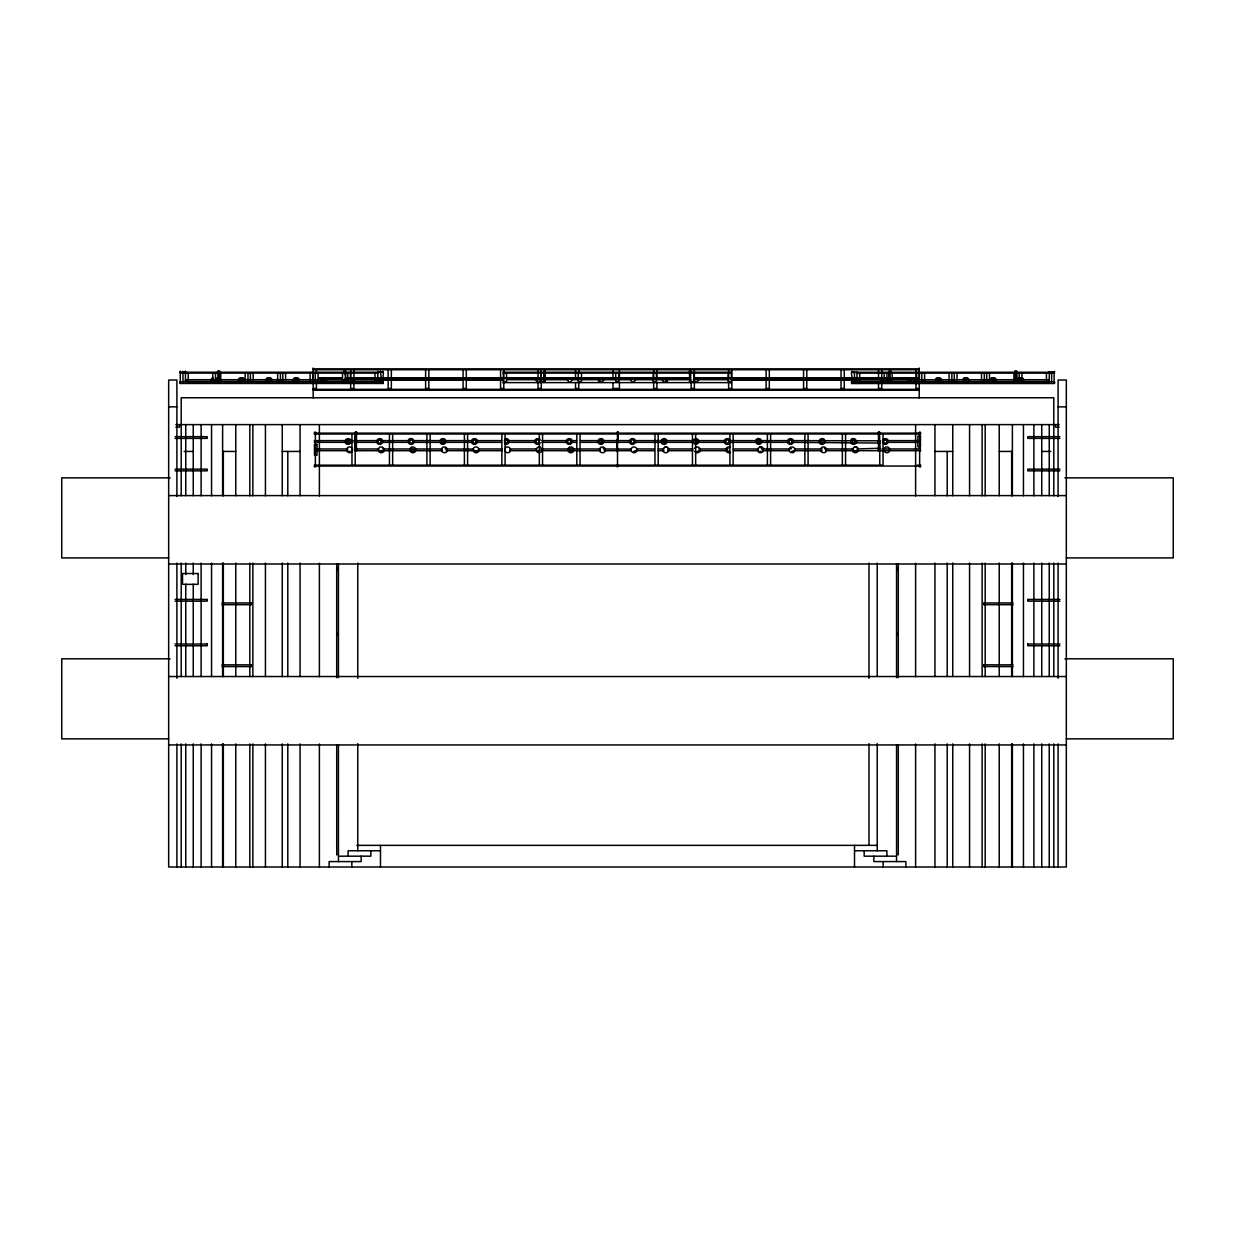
<?xml version="1.0" encoding="UTF-8"?>
<svg xmlns="http://www.w3.org/2000/svg" width="1235" height="1235" viewBox="0 0 1235 1235"><rect width="100%" height="100%" fill="white"/><g stroke="black" fill="none" stroke-linecap="round" stroke-linejoin="round"><path stroke-width="1.5" d="M1049.102 381.816L1049.426 371.503L1048.777 372.26M219.691 373.464L219.49 373.587M219.321 379.454L219.537 379.145M218.749 371.395L218.672 372.924L218.796 371.102M343.562 372.924L343.731 371.148L345.568 371.133L345.785 379.022M888.783 372.044L888.907 379.052L888.783 372.044L890.173 371.133M1016.127 371.133L1015.571 379.732M1015.88 381.708L1016.019 379.901L1017.084 379.901L1016.822 381.708M851.27 382.649L851.702 381.785L1054.412 381.785L1054.844 382.649L1054.412 383.514L851.702 383.514L851.702 382.649M383.406 382.618L383.082 383.452L180.279 383.483L179.847 382.618L180.279 381.754L382.974 381.754L383.406 382.618L373.943 382.618M854.496 381.785L854.496 373.124C848.46 368.678 853.663 377.586 851.826 383.483M1053.98 372.26L1054.52 371.426L1054.412 373.124L856.905 373.124C857.26 366.749 856.565 388.253 856.905 381.785M345.476 373.541L345.213 373.634M889.802 379.191L889.03 379.392L889.817 379.546M1015.016 379.377L1015.679 379.593M1015.803 379.052L1015.695 371.812M414.435 450.266L414.404 449.416M473.206 449.061L473.237 450.574A3.041 3.041 0 0 0 475.351 452.643L476.864 452.658A2.81 2.81 0 0 0 478.871 450.605L478.84 449.092A3.041 3.041 0 0 0 476.725 447.024L475.213 447.008A2.81 2.81 0 0 0 473.206 449.061L446.19 448.969M572.438 450.266L572.407 449.416M631.193 449.061L631.239 450.574A3.041 3.041 0 0 0 633.354 452.643L634.867 452.658A2.81 2.81 0 0 0 636.874 450.605L636.843 449.092A3.041 3.041 0 0 0 634.713 447.024L633.215 447.008A2.81 2.81 0 0 0 631.193 449.061L604.27 448.969M662.794 449.061L662.84 450.574A3.041 3.041 0 0 0 664.955 452.643L666.468 452.658A2.81 2.81 0 0 0 668.475 450.605L668.428 449.092M757.595 449.061L757.642 450.574A3.041 3.041 0 0 0 759.757 452.643L761.269 452.658A2.81 2.81 0 0 0 763.276 450.605L763.23 449.092M852.397 449.061L852.428 450.574A3.041 3.041 0 0 0 854.543 452.643L856.056 452.658A2.81 2.81 0 0 0 858.078 450.605L858.032 449.092M314.493 433.145C316.376 430.228 316.376 436.063 314.493 433.145L920.507 433.145C918.624 436.063 918.624 430.228 920.507 433.145M314.493 466.043C316.376 463.125 316.376 468.96 314.493 466.043L920.507 466.043C918.624 463.125 918.624 468.96 920.507 466.043M265.679 380.581L265.772 379.824A3.041 2.64 -90 0 1 267.609 377.756L268.921 377.74A2.81 2.424 -90 0 1 270.666 379.793M345.491 379.407L345.522 379.531M1015.046 373.356L1013.734 373.109M378.111 441.065L378.095 441.914A1.575 1.575 0 0 0 379.222 443.072L380.071 443.072A1.698 1.698 0 0 0 381.26 441.898L381.275 441.049M408.492 440.741L408.445 442.254A2.81 2.81 0 0 0 410.452 444.307L411.965 444.307A3.041 3.041 0 0 0 414.08 442.223L414.126 440.725M409.711 441.065L409.696 441.914A1.575 1.575 0 0 0 410.823 443.072L411.672 443.072A1.698 1.698 0 0 0 412.861 441.898L412.876 441.049M472.912 441.065L472.897 441.914A1.575 1.575 0 0 0 474.024 443.072L474.873 443.072A1.698 1.698 0 0 0 476.046 441.898L476.077 441.049M567.714 441.065L567.683 441.914A1.575 1.575 0 0 0 568.81 443.072L569.659 443.072A1.698 1.698 0 0 0 570.848 441.898L570.879 441.049A1.575 1.575 0 0 0 569.613 440.031M599.315 441.065L599.284 441.914A1.575 1.575 0 0 0 600.411 443.072L601.26 443.072A1.698 1.698 0 0 0 602.448 441.898L602.479 441.049M667.379 381.306L667.425 379.793A2.81 2.81 0 0 0 665.403 377.74L663.89 377.756A3.041 3.041 0 0 0 661.775 379.824M662.516 441.065L662.485 441.914A1.575 1.575 0 0 0 663.612 443.072L664.461 443.072A1.698 1.698 0 0 0 665.65 441.898L665.665 441.049M756.082 440.741L756.036 442.254A2.81 2.81 0 0 0 758.043 444.307L759.556 444.307A3.041 3.041 0 0 0 761.671 442.223L761.717 440.725M757.302 441.065L757.287 441.914A1.575 1.575 0 0 0 758.413 443.072L759.263 443.072A1.698 1.698 0 0 0 760.451 441.898L760.467 441.049M788.903 441.065L788.887 441.914A1.575 1.575 0 0 0 790.014 443.072L790.863 443.072A1.698 1.698 0 0 0 792.052 441.898L792.067 441.049M850.869 440.741L850.838 442.254A2.81 2.81 0 0 0 852.845 444.307L854.358 444.307A3.041 3.041 0 0 0 856.472 442.223L856.519 440.725M852.104 441.065L852.088 441.914A1.575 1.575 0 0 0 853.215 443.072L854.064 443.072A1.698 1.698 0 0 0 855.253 441.898L855.268 441.049M882.454 440.895L882.469 440.741A3.041 3.041 0 0 1 884.6 438.672L886.097 438.672A2.81 2.81 0 0 1 888.119 440.725L888.073 442.223A3.041 3.041 0 0 1 885.958 444.307L884.445 444.307A2.81 2.81 0 0 1 882.438 442.254M883.704 441.065L883.689 441.914A1.575 1.575 0 0 0 884.816 443.072L885.665 443.072A1.698 1.698 0 0 0 886.838 441.898L886.869 441.049M888.845 371.581L890.929 371.148L890.991 372.955M889.756 371.689L889.709 379.052M1014.908 371.318L1014.861 379.052M344.719 371.395L343.562 371.627M219.815 371.365L217.823 371.395M891.083 381.461L890.991 379.901M1014.799 371.581L1015.803 372.044M1014.938 371.642L1016.945 371.395L1017.022 381.507M1017.084 372.955L1016.127 371.395L1016.019 372.955M889.076 379.269L889.2 379.438M183.089 372.985L182.873 371.365L183.058 381.754M1054.103 382.032L1054.103 372.877M344.766 371.102L344.627 372.924M888.999 371.256L890.991 371.642M889.956 371.133L890.188 372.955M1014.969 371.256L1017.084 371.581M343.778 371.395L343.7 372.924M1015.926 381.43L1017.084 381.198M251.045 604.687L251.045 602.958L251.045 604.687L221.945 604.687M251.137 666.56L251.045 664.847L251.045 666.591L221.945 666.591M984.048 602.989L983.955 604.687L983.955 602.958L1013.055 602.958M1013.055 666.591L983.863 666.56L983.955 664.847L1013.055 664.847M377.895 383.452C378.574 379.732 376.69 384.672 377.786 382.618M854.188 371.426C853.416 375.1 855.531 370.423 854.311 372.26M856.642 381.43L856.426 379.747L856.534 381.461L1020.079 381.461M983.955 666.591L983.955 664.847M185.466 373.094L185.466 371.365L185.466 381.754M376.227 379.701L185.744 379.701L185.312 380.55L185.744 381.43L376.227 381.43M382.974 383.483C381.646 381.368 384.749 369.651 382.557 372.461C376.721 370.145 383.097 371.55 380.195 381.754M1023.938 381.461L1048.947 381.461L1049.055 379.747L1048.577 381.028M180.279 383.483L180.279 371.365L180.279 373.094L377.786 373.094L377.786 371.365L377.895 381.785M212.976 382.14L212.235 382.155A1.575 1.359 -90 0 1 211.262 380.998L211.278 380.148A1.698 1.482 -90 0 1 212.312 378.991L213.037 378.991M1020.496 377.771L1021.808 377.786A3.041 2.64 -90 0 1 1023.645 379.855M379.299 439.907L380.148 439.907M410.607 438.672L412.119 438.672M410.9 439.907L411.749 439.907M474.101 439.907L474.95 439.907A1.575 1.575 0 0 1 475.954 441.188M505.702 439.907L506.551 439.907M568.903 439.907L569.752 439.907M600.503 439.907L601.352 439.907A1.575 1.575 0 0 1 602.34 441.188M663.689 439.907L664.538 439.907M694.996 438.672L696.509 438.672A2.81 2.81 0 0 1 698.516 440.725L698.485 442.223A3.041 3.041 0 0 1 696.355 444.307L694.857 444.307M695.29 439.907L696.139 439.907M758.197 438.672L759.71 438.672M758.491 439.907L759.34 439.907M790.091 439.907L790.94 439.907M852.999 438.672L854.496 438.672M853.292 439.907L854.141 439.907A1.575 1.575 0 0 1 855.145 441.188M884.893 439.907L885.742 439.907M617.5 432.281C614.582 434.149 620.402 434.18 617.5 432.281L617.5 466.043M350.107 451.423L349.258 451.408M381.708 451.423L380.859 451.408M413.308 451.423L412.459 451.408M476.509 451.423L475.66 451.408M540.065 452.658L538.553 452.658A3.041 3.041 0 0 1 536.438 450.574L536.407 449.061A2.81 2.81 0 0 1 538.414 447.008L539.927 447.024A3.041 3.041 0 0 1 540.637 447.317M571.296 451.423L570.462 451.408M664.8 447.008L666.313 447.024M634.497 451.423L633.648 451.408M697.698 451.423L696.849 451.408M759.602 447.008L761.115 447.024M729.298 451.423L728.449 451.408M760.899 451.423L760.05 451.408M792.5 451.423L791.65 451.408M854.404 447.008L855.917 447.024M855.701 451.423L854.852 451.408M313.196 368.864L919.211 368.864M313.196 369.728L919.211 369.728M217.73 371.365L219.784 371.689M343.7 371.365L345.723 371.287M544.126 371.365L545.206 371.365M689.562 371.365L690.643 371.365M218.672 371.627L217.607 371.55L217.73 372.924M544.126 371.627L545.206 371.627M689.562 371.627L690.643 371.627M891.114 371.658L890.049 371.642L890.049 372.955M219.953 379.022L219.953 372.013L218.888 372.013L219.104 379.701M344.843 372.013L345.908 372.013M544.126 372.013L545.206 372.013M689.562 372.013L690.643 372.013M180.279 372.229L382.974 372.229L382.974 371.365M503.309 372.229L731.367 372.229M1054.412 372.26L851.702 372.26L851.826 371.426M503.309 373.094L731.367 373.094M219.104 373.804L220.957 373.078M345.059 373.804L346.911 373.078M318.97 378.08L342.049 378.08M345.893 378.08L690.272 378.08M694.116 378.08L919.211 378.08M318.97 378.389L342.049 378.389M345.893 378.389L690.272 378.389M694.116 378.389L919.211 378.389M219.104 378.991L220.957 379.701M345.059 378.991L346.911 379.701M376.675 378.944L503.648 378.944M730.672 378.944L855.716 378.944M889.617 379.022L887.764 379.732M1015.571 379.022L1013.734 379.732M376.721 379.809L503.787 379.809L503.787 388.469L500.561 388.469L500.561 379.809M506.628 379.701L567.915 379.701M571.743 379.701L631.116 379.701M634.944 379.701L690.488 379.701M696.247 379.701L728.804 379.701L728.804 381.399M855.685 379.809L731.846 379.809L731.846 388.469L728.619 388.469L728.619 383.282M856.642 379.747L1048.947 379.716M218.749 381.399L218.672 379.871L217.607 379.871L217.869 381.692M690.643 379.871L689.562 379.871L689.562 381.615L693.9 381.754L693.9 373.094M376.675 380.118L463.248 380.118M467.108 380.118L501.734 380.118M732.602 380.118L855.716 380.118M218.549 379.871L217.823 381.399M544.126 381.167L545.206 381.167M689.562 381.167L690.643 381.167M544.126 381.43L545.206 381.43M689.562 381.43L690.643 381.43M503.309 381.754L506.535 381.754L506.535 373.094M731.367 381.754L728.156 381.754L728.156 373.094M503.309 382.618L731.367 382.618M852.15 382.649L857.816 382.649M313.196 388.469L316.407 388.469L316.407 383.282M919.211 388.469L916 388.469L916 383.282M313.196 389.334L919.211 389.334M313.196 390.198L919.211 390.198M168.67 406.855L176.898 406.855M1058.102 406.855L1066.33 406.855M175.879 424.608L1059.121 424.608M175.879 427.156L179.492 427.156L179.492 424.608M1059.121 427.156L1055.508 427.156L1055.508 424.608M355.387 432.281L356.467 432.281M617.052 432.281L618.133 432.281M878.517 432.312L879.598 432.312M355.387 432.543L356.467 432.543M617.052 432.543L618.133 432.543M878.517 432.574L879.598 432.574M355.387 432.929L356.467 432.929M878.517 432.96L879.598 432.96M355.387 433.84L356.467 433.84M878.517 433.871L879.598 433.871M175.108 436.681L207.202 436.681L207.202 438.379L175.108 438.41M1059.892 436.681L1027.798 436.681L1027.798 438.379L1059.892 438.41M355.325 440.401L356.406 440.401M878.455 440.37L879.536 440.37L879.536 450.929L878.455 450.96L878.517 432.08L879.598 432.049L879.814 465.178M378.095 440.617L314.477 440.617L314.477 442.315L353.04 442.346M381.955 440.617L408.939 440.617M412.799 440.617L472.557 440.617M476.417 440.617L501.472 440.617M507.261 440.617L536.175 440.617M541.964 440.617L567.019 440.617M570.879 440.617L576.668 440.617M580.527 440.617L630.637 440.617M634.497 440.617L694.271 440.617M698.115 440.617L725.115 440.617M728.959 440.617L788.733 440.617M792.592 440.617L879.598 440.818M887.054 440.617L917.898 440.617M355.325 440.926L356.406 440.926M878.455 440.895L879.536 440.895M355.325 441.312L356.406 441.312M878.455 441.281L879.536 441.281M355.387 442.084L356.467 442.084M878.517 442.115L879.598 442.115M355.387 442.346L356.467 442.346M356.884 442.346L378.095 442.346M381.955 442.346L408.939 442.346M412.799 442.346L472.557 442.346M476.417 442.346L501.472 442.346M507.261 442.346L536.175 442.346M541.964 442.346L567.019 442.346M570.879 442.346L576.668 442.346M580.527 442.346L630.637 442.346M634.497 442.346L725.115 442.346M728.959 442.346L788.733 442.346M792.592 442.346L879.876 443.072L877.992 442.362M887.054 442.346L917.898 442.346M354.862 442.377L356.745 442.377L354.862 443.103M878.517 442.639L879.598 442.639M354.862 448.29L356.745 449M317.024 448.969L347.869 448.969M354.862 449L378.713 448.969M382.572 448.969L442.331 448.969M478.964 448.969L502.089 448.969M509.808 448.969L536.793 448.969M540.652 448.969L600.411 448.969M637.044 448.969L654.396 448.969M658.255 448.969L664.029 448.969M667.888 448.969L692.958 448.969M698.732 448.969L727.662 448.969M733.436 448.969L758.506 448.969M762.35 448.969L789.35 448.969M795.124 448.969L822.124 448.969M825.968 448.969L852.968 448.969M856.828 448.969L879.876 448.259L877.992 448.969M881.883 448.969L920.446 448.969L920.446 450.667M355.325 450.08L356.406 450.08M878.455 450.049L879.536 450.049M355.325 450.466L356.406 450.466M878.455 450.435L879.536 450.435M317.024 450.698L347.869 450.698M355.325 450.729L442.331 450.698M446.19 450.698L502.089 450.698M509.808 450.698L600.411 450.698M604.27 450.698L631.255 450.698M635.114 450.698L654.396 450.698M658.255 450.698L664.029 450.698M667.888 450.698L692.958 450.698M698.732 450.698L727.662 450.698M733.436 450.698L758.506 450.698M762.35 450.698L789.35 450.698M793.21 450.698L822.124 450.698M825.968 450.698L920.446 450.698M184.154 451.439L193.247 451.439M222.609 451.439L235.761 451.439M282.259 451.439L300.059 451.439M934.941 451.439L952.741 451.439M999.238 451.439L1012.391 451.439M1041.753 451.439L1050.846 451.439M917.296 465.178L920.507 465.178L920.507 466.892M175.108 469.146L207.202 469.146L207.202 470.844L175.108 470.875M1059.892 469.146L1027.798 469.146L1027.798 470.844L1059.892 470.875M170.059 477.852L61.75 477.852L61.75 557.927L168.67 557.927M1064.94 477.852L1173.25 477.852L1173.25 557.927L1066.33 557.927M168.67 495.606L1066.33 495.606M168.67 563.994L1066.33 563.994M175.108 599.438L207.202 599.438M1027.798 599.438L1059.892 599.438M175.108 601.167L207.202 601.167L207.202 599.469M1059.892 601.167L1027.798 601.167L1027.798 599.469M221.945 602.958L251.045 602.958M983.955 604.687L1013.055 604.687M175.108 644.022L207.202 644.022M1027.798 644.022L1059.892 644.022M175.108 645.751L207.202 645.751L207.202 644.053M1059.892 645.751L1027.798 645.751L1027.798 644.053M170.059 658.795L61.75 658.795L61.75 738.87L168.67 738.87M1064.94 658.795L1173.25 658.795L1173.25 738.87L1066.33 738.87M221.945 664.847L251.045 664.847M168.67 676.533L1066.33 676.533M168.67 744.937L1066.33 744.937M356.822 845.357L877.221 845.357M380.488 850.761L348.116 850.761L348.116 856.179M854.512 850.761L886.884 850.761L886.884 856.179M695.212 443.072L696.061 443.072A1.698 1.698 0 0 0 697.25 441.898L697.266 441.049A1.575 1.575 0 0 0 696.015 440.031M889.37 373.68L889.509 373.325M219.861 371.457L219.815 379.022M598.543 381.337L598.574 379.824A3.041 3.041 0 0 1 600.704 377.756L602.201 377.74A2.81 2.81 0 0 1 604.224 379.793M507.678 441.049L507.647 441.898A1.698 1.698 0 0 1 506.458 443.072L505.624 443.072A1.575 1.575 0 0 1 504.482 441.914M1058.102 496.455L1058.102 380.025L1066.33 380.025L1066.33 867.001L168.67 867.001L168.67 380.025L176.898 380.025L176.898 496.455M1058.102 563.098L1058.102 678.262M1058.102 743.902L1058.102 867.001M1053.795 495.775L1053.795 397.763L181.205 397.763L181.205 495.775M1053.795 563.098L1053.795 676.579M1053.795 743.902L1053.795 867.001M1051.618 373.124L1051.618 381.785M1049.241 424.608L1049.241 495.698M1049.241 563.037L1049.241 676.533M1049.241 743.871L1049.241 867.001M1046.431 373.124L1046.431 380.056M1041.753 424.608L1041.753 495.698M1041.753 563.037L1041.753 676.533M1041.753 743.871L1041.753 867.001M1033.88 424.608L1033.88 495.775M1033.88 563.098L1033.88 676.579M1033.88 743.902L1033.88 867.001M1023.445 424.608L1023.445 495.775M1023.445 563.098L1023.445 676.579M1023.445 743.902L1023.445 867.001M1021.962 373.124L1021.962 381.785M1019.168 373.124L1019.168 381.785M1013.95 373.109L1013.981 380.056M1012.391 424.608L1012.391 495.698M1012.391 563.037L1012.391 676.533M1012.391 743.871L1012.391 867.001M1011.666 451.439L1011.666 495.775M1011.666 563.037L1011.666 676.579M1011.666 743.871L1011.666 867.001M999.238 424.608L999.238 495.698M999.238 563.037L999.238 676.533M999.238 743.871L999.238 867.001M989.497 373.124L989.497 381.785M986.719 373.124L986.719 381.785M985.175 424.608L985.175 495.775M985.175 563.098L985.175 676.579M985.175 743.902L985.175 867.001M984.31 373.124L984.31 380.056M982.134 424.608L982.134 495.775M982.134 563.098L982.134 676.579M982.134 743.902L982.134 867.001M981.516 373.124L981.516 380.056M969.568 424.608L969.568 495.775M969.568 563.098L969.568 676.579M969.568 743.902L969.568 867.001M957.048 373.124L957.048 381.785M954.269 373.124L954.269 381.785M952.741 424.608L952.741 495.698M952.741 563.037L952.741 676.533M952.741 743.871L952.741 867.001M951.861 373.124L951.861 380.056M949.067 373.124L949.067 380.056M947.199 451.439L947.199 495.775M947.199 563.037L947.199 676.579M947.199 743.871L947.199 867.001M934.941 424.608L934.941 495.698M934.941 563.037L934.941 676.533M934.941 743.871L934.941 867.001M924.598 373.124L924.598 381.785M921.804 373.124L921.804 381.785M920.507 432.281L920.507 433.979L314.493 434.01L314.493 432.312M919.643 432.281L919.643 466.043M919.396 373.124L919.396 380.056M919.211 368.03L919.211 379.778M919.211 383.282L919.211 397.917M916.617 373.124L916.617 380.056M916 369.728L916 378.389M915.614 424.608L915.614 495.991M915.614 563.299L915.614 676.703M915.614 743.979L915.614 867.001M905.872 867.001L905.872 861.582L873.84 861.582L873.84 856.179M898.293 564.024L898.293 677.644M898.293 745.045L898.293 854.821L896.579 854.821L896.564 745.045M896.564 564.024L896.564 677.644M896.548 861.582L896.548 856.179L864.176 856.179L864.176 850.761M892.149 373.124L892.149 381.785M889.354 381.785L889.617 373.834L887.764 373.109M886.946 373.124L886.946 380.056M884.167 373.124L884.167 378.327M883.04 434.01L883.04 465.178L314.493 465.178L314.493 466.892M883.164 861.582L883.164 867.001M881.728 369.728L881.728 378.389M881.728 383.282L881.728 388.469L878.517 388.469L878.517 383.282M878.517 369.728L878.517 378.389M877.221 563.206L877.221 676.456M877.221 743.624L877.221 850.761M868.992 563.098L868.992 678.308M868.992 743.593L868.992 845.357M859.683 373.124L859.683 381.785M856.905 382.649L856.905 383.514M854.512 845.357L854.512 867.001M845.558 434.01L845.558 465.178M844.261 369.728L844.261 378.389M844.261 379.809L844.261 388.469L841.05 388.469L841.05 379.809M842.347 434.01L842.347 465.178M841.05 369.728L841.05 378.389M808.091 434.01L808.091 465.178M806.795 369.728L806.795 378.389M806.795 379.809L806.795 388.469L803.568 388.469L803.568 379.809M804.865 434.01L804.865 465.178M803.568 369.728L803.568 378.389M770.609 434.01L770.609 465.178M769.312 369.728L769.312 378.389M769.312 379.809L769.312 388.469L766.101 388.469L766.101 379.809M767.398 434.01L767.398 465.178M766.101 369.728L766.101 378.389M733.142 434.01L733.142 465.178M731.846 369.728L731.846 378.389M731.367 371.365L731.367 383.483M729.916 434.01L729.916 465.178M728.619 369.728L728.619 378.389M695.66 434.01L695.66 465.178M694.363 369.728L694.363 378.389M694.363 383.282L694.363 388.469L691.152 388.469L691.152 383.282M692.449 434.01L692.449 465.178M691.152 369.728L691.152 373.202M690.689 381.754L690.643 371.133L689.562 371.102L689.562 379.022M658.193 434.01L658.193 465.178M656.896 369.728L656.896 378.389M656.896 383.282L656.896 388.469L653.67 388.469L653.67 383.282M656.418 373.094L656.418 381.754L653.207 381.754L653.207 373.094M654.967 434.01L654.967 465.178M653.67 369.728L653.67 378.389M619.414 369.728L619.414 378.389M619.414 383.282L619.414 388.469L612.992 388.469L612.992 383.282M618.951 373.094L618.951 381.754L615.74 381.754L615.74 373.094M618.133 442.578L618.133 432.049L617.052 432.852M616.697 439.907L616.79 450.929M612.992 369.728L612.992 378.389M581.484 373.094L581.484 381.754L578.258 381.754L578.258 373.094M580.033 434.01L580.033 465.178M578.721 369.728L578.721 373.202M578.721 383.282L578.721 388.469L575.51 388.469L575.51 383.282M576.807 434.01L576.807 465.178M575.51 369.728L575.51 378.389M545.654 373.078L543.77 373.078M545.654 379.701L543.77 379.701M545.206 379.022L545.206 371.133L544.126 371.102L544.126 379.022M544.126 381.615L544.126 379.871L545.206 379.871L545.206 381.615L540.791 381.754L540.791 373.094M544.002 373.094L544.002 381.754M542.551 434.01L542.551 465.178M541.254 369.728L541.254 378.389M541.254 383.282L541.254 388.469L538.043 388.469L538.043 383.282M539.34 434.01L539.34 465.178M538.043 369.728L538.043 378.389M505.084 434.01L505.084 465.178M503.787 369.728L503.787 378.389M503.309 371.395L503.309 383.452M501.858 434.01L501.858 465.178M500.561 369.728L500.561 378.389M467.602 434.01L467.602 465.178M466.305 369.728L466.305 378.389M466.305 379.809L466.305 388.469L463.094 388.469L463.094 379.809M464.391 434.01L464.391 465.178M463.094 369.728L463.094 378.389M430.135 434.01L430.135 465.178M428.838 369.728L428.838 378.389M428.838 379.809L428.838 388.469L425.612 388.469L425.612 379.809M426.909 434.01L426.909 465.178M425.612 369.728L425.612 378.389M392.653 434.01L392.653 465.178M391.356 369.728L391.356 378.389M391.356 379.809L391.356 388.469L388.145 388.469L388.145 379.809M389.442 434.01L389.442 465.178M388.145 369.728L388.145 378.389M380.488 845.357L380.488 867.001M380.38 371.365L380.38 372.229M374.992 373.094L374.992 381.754M370.824 850.761L370.824 856.179L338.452 856.179L338.452 861.582M361.16 856.179L361.16 861.582L329.127 861.582L329.127 867.001M357.779 563.098L357.779 678.308M357.779 743.593L357.779 850.761M355.186 434.01L355.186 465.178M353.889 369.728L353.889 378.389M353.889 383.282L353.889 388.469L350.663 388.469L350.663 383.282M351.96 434.01L351.96 465.178M351.836 861.582L351.836 867.001M350.663 369.728L350.663 378.389M350.524 373.094L350.524 378.296M347.73 373.094L347.73 380.025M345.275 373.078L345.321 381.754M342.543 373.094L342.543 381.754M338.436 564.024L338.436 677.644M338.436 745.045L338.436 854.821L336.738 854.821L336.707 745.045M336.707 564.024L336.707 677.644M319.386 424.608L319.386 495.991M319.386 563.299L319.386 676.703M319.386 743.979L319.386 867.001M318.074 373.094L318.074 380.025M316.407 369.728L316.407 373.202M315.357 432.281L315.357 466.043M315.28 373.094L315.28 380.025M313.196 368.03L313.196 379.778M313.196 383.282L313.196 397.917M312.872 373.094L312.872 381.754M310.093 373.094L310.093 381.754M300.059 424.608L300.059 495.698M300.059 563.037L300.059 676.533M300.059 743.871L300.059 867.001M287.801 451.439L287.801 495.775M287.801 563.037L287.801 676.579M287.801 743.871L287.801 867.001M285.609 373.094L285.609 380.025M282.83 373.094L282.83 380.025M282.259 424.608L282.259 495.698M282.259 563.037L282.259 676.533M282.259 743.871L282.259 867.001M280.422 373.094L280.422 381.754M277.628 373.094L277.628 381.754M265.432 424.608L265.432 495.775M265.432 563.098L265.432 676.579M265.432 743.902L265.432 867.001M253.16 373.094L253.16 380.025M252.866 424.608L252.866 495.775M252.866 563.098L252.866 676.579M252.866 743.902L252.866 867.001M250.381 373.094L250.381 380.025M249.825 424.608L249.825 495.775M249.825 563.098L249.825 676.579M249.825 743.902L249.825 867.001M247.973 373.094L247.973 381.754M245.178 373.094L245.178 381.754M235.761 424.608L235.761 495.698M235.761 563.037L235.761 676.533M235.761 743.871L235.761 867.001M223.334 451.439L223.334 495.775M223.334 563.037L223.334 676.579M223.334 743.871L223.334 867.001M222.609 424.608L222.609 495.698M222.609 563.037L222.609 676.533M222.609 743.871L222.609 867.001M220.741 373.078L220.71 380.025M217.916 373.094L217.916 380.025M215.507 373.094L215.507 381.754M212.729 373.094L212.729 381.754M211.555 424.608L211.555 495.775M211.555 563.098L211.555 676.579M211.555 743.902L211.555 867.001M201.12 424.608L201.12 495.775M201.12 563.098L201.12 676.579M201.12 743.902L201.12 867.001M193.247 424.608L193.247 495.698M193.247 563.037L193.247 574.568M193.247 584.186L193.247 676.533M193.247 743.871L193.247 867.001M188.26 373.094L188.26 380.025M185.759 424.608L185.759 495.698M185.759 563.037L185.759 574.568M185.759 584.186L185.759 676.533M185.759 743.871L185.759 867.001M181.205 563.098L181.205 676.579M181.205 743.902L181.205 867.001M176.898 563.098L176.898 678.262M176.898 743.902L176.898 867.001M730.225 447.317A3.041 3.041 0 0 0 729.514 447.024L728.002 447.008A2.81 2.81 0 0 0 725.995 449.061L726.041 450.574A3.041 3.041 0 0 0 728.156 452.643L729.669 452.658A2.81 2.81 0 0 0 730.364 452.365M727.4 449.015A1.575 1.575 0 0 1 727.986 448.413M761.347 446.792A3.041 3.041 0 0 1 763.462 448.861M757.827 449.293A2.81 2.81 0 0 1 759.834 447.24M761.223 448.429A1.698 1.698 0 0 1 761.825 449.031M854.111 450.991A1.698 1.698 0 0 1 853.663 450.25M856.148 446.792A3.041 3.041 0 0 1 858.263 448.861M852.629 449.293A2.81 2.81 0 0 1 854.635 447.24M541.733 448.382A3.041 3.041 0 0 1 542.042 449.092L542.072 450.605A2.81 2.81 0 0 1 541.362 451.902M569.397 449.015A1.575 1.575 0 0 1 569.983 448.413M666.545 446.792A3.041 3.041 0 0 1 668.66 448.861M663.025 449.293A2.81 2.81 0 0 1 665.032 447.24M694.749 451.284A3.041 3.041 0 0 0 696.555 452.643L698.068 452.658A2.81 2.81 0 0 0 700.075 450.605L700.029 449.092A3.041 3.041 0 0 0 697.914 447.024L696.401 447.008A2.81 2.81 0 0 0 694.672 448.367M474.919 450.991A1.698 1.698 0 0 1 474.472 450.25M477.636 450.266A1.575 1.575 0 0 1 477.235 451.007M445.217 448.429A1.698 1.698 0 0 1 445.835 449.031M603.22 448.429A1.698 1.698 0 0 1 603.838 449.031M824.409 448.429A1.698 1.698 0 0 1 825.026 449.031M790.724 449.139A1.575 1.575 0 0 1 791.311 448.537M411.533 449.139A1.575 1.575 0 0 1 412.119 448.537M506.412 440.031A1.575 1.575 0 0 1 507.539 441.188M504.374 440.941A1.698 1.698 0 0 1 505.563 439.768M504.559 444.013A2.81 2.81 0 0 0 505.254 444.307L506.767 444.307A3.041 3.041 0 0 0 508.882 442.223L508.928 440.725A2.81 2.81 0 0 0 506.906 438.672L505.393 438.672A3.041 3.041 0 0 0 504.683 438.965M472.789 440.941A1.698 1.698 0 0 1 473.962 439.768M380.025 440.031A1.575 1.575 0 0 1 381.152 441.188M377.987 440.941A1.698 1.698 0 0 1 379.176 439.768M694.425 440.2A1.698 1.698 0 0 1 695.166 439.768M693.669 439.428A3.041 3.041 0 0 0 692.881 440.741L692.835 442.254A2.81 2.81 0 0 0 693.561 443.566M664.415 440.031A1.575 1.575 0 0 1 665.542 441.188M662.377 440.941A1.698 1.698 0 0 1 663.565 439.768M567.575 440.941A1.698 1.698 0 0 1 568.764 439.768M885.603 440.031A1.575 1.575 0 0 1 886.745 441.188M883.581 440.941A1.698 1.698 0 0 1 884.769 439.768M540.174 442.933A3.041 3.041 0 0 1 538.367 444.307L536.854 444.307A2.81 2.81 0 0 1 534.848 442.254L534.879 440.741A3.041 3.041 0 0 1 536.993 438.672L538.506 438.672A2.81 2.81 0 0 1 540.251 440.015M759.216 440.031A1.575 1.575 0 0 1 760.343 441.188M757.178 440.941A1.698 1.698 0 0 1 758.367 439.768M755.851 440.509A3.041 3.041 0 0 1 757.966 438.44M759.479 438.888A2.81 2.81 0 0 1 761.486 440.941M790.817 440.031A1.575 1.575 0 0 1 791.944 441.188M788.779 440.941A1.698 1.698 0 0 1 789.968 439.768M599.176 440.941A1.698 1.698 0 0 1 600.364 439.768M411.625 440.031A1.575 1.575 0 0 1 412.752 441.188M409.588 440.941A1.698 1.698 0 0 1 410.776 439.768M408.26 440.509A3.041 3.041 0 0 1 410.375 438.44M411.888 438.888A2.81 2.81 0 0 1 413.895 440.941M851.98 440.941A1.698 1.698 0 0 1 853.169 439.768M850.637 440.509A3.041 3.041 0 0 1 852.767 438.44M854.28 438.888A2.81 2.81 0 0 1 856.287 440.941M914.178 379.855A3.041 2.64 -90 0 0 912.341 377.786L909.794 377.771A2.81 2.424 -90 0 0 908.049 379.824M909.3 379.824A2.81 2.424 -90 0 1 911.029 377.771A3.041 2.64 -90 0 1 912.248 378.543M941.549 379.855A3.041 2.64 -90 0 0 939.712 377.786L937.149 377.771A2.81 2.424 -90 0 0 935.42 379.824M936.655 379.824A2.81 2.424 -90 0 1 938.399 377.771A3.041 2.64 -90 0 1 939.619 378.543M996.274 379.855A3.041 2.64 -90 0 0 994.437 377.786L991.89 377.771A2.81 2.424 -90 0 0 990.146 379.824M991.396 379.824A2.81 2.424 -90 0 1 993.141 377.771A3.041 2.64 -90 0 1 994.345 378.543M994.762 379.145A3.041 2.64 -90 0 1 995.024 379.855M968.904 379.855A3.041 2.64 -90 0 0 967.082 377.786L964.52 377.771A2.81 2.424 -90 0 0 962.775 379.824M964.026 379.824A2.81 2.424 -90 0 1 965.77 377.771A3.041 2.64 -90 0 1 966.974 378.543M1020.681 381.013A1.698 1.482 -90 0 0 1021.716 382.171L1022.457 382.186A1.575 1.359 -90 0 0 1023.429 381.028L1023.414 380.179A1.698 1.482 -90 0 0 1022.379 379.022L1021.638 379.006A1.575 1.359 -90 0 0 1020.666 380.164M1017.516 379.824A2.81 2.424 -90 0 1 1019.245 377.771M1018.751 379.824A2.81 2.424 -90 0 1 1019.384 378.527M1020.558 377.786A3.041 2.64 -90 0 1 1021.716 378.543M1022.132 379.145A3.041 2.64 -90 0 1 1022.395 379.855M886.807 379.855A3.041 2.64 -90 0 0 884.986 377.786L883.673 377.771A2.81 2.424 -90 0 0 881.929 379.824M880.678 379.824A2.81 2.424 -90 0 1 882.423 377.771L883.735 377.786A3.041 2.64 -90 0 1 885.572 379.855M320.513 379.824A3.041 2.64 -90 0 1 322.335 377.756L324.898 377.74A2.81 2.424 -90 0 1 326.642 379.793M325.392 379.793A2.81 2.424 -90 0 0 323.647 377.74A3.041 2.64 -90 0 0 322.443 378.512M293.143 379.824A3.041 2.64 -90 0 1 294.98 377.756L297.527 377.74A2.81 2.424 -90 0 1 299.271 379.793M298.021 379.793A2.81 2.424 -90 0 0 296.276 377.74A3.041 2.64 -90 0 0 295.072 378.512M294.393 379.824A3.041 2.64 -90 0 1 294.656 379.114M238.417 379.824A3.041 2.64 -90 0 1 240.238 377.756L241.551 377.74A2.81 2.424 -90 0 1 243.295 379.793M244.545 379.793A2.81 2.424 -90 0 0 242.801 377.74L241.489 377.756A3.041 2.64 -90 0 0 239.652 379.824M271.901 379.793A2.81 2.424 -90 0 0 270.156 377.74L268.859 377.756A3.041 2.64 -90 0 0 267.702 378.512M267.022 379.824A3.041 2.64 -90 0 1 267.285 379.114M211.046 379.824A3.041 2.64 -90 0 1 212.883 377.756M215.43 377.74A2.81 2.424 -90 0 1 217.175 379.793M215.693 379.099A2.81 2.424 -90 0 1 215.924 379.793M347.869 379.824A3.041 2.64 -90 0 1 349.706 377.756L352.268 377.74A2.81 2.424 -90 0 1 353.997 379.793M352.762 379.793A2.81 2.424 -90 0 0 351.018 377.74A3.041 2.64 -90 0 0 349.798 378.512M630.174 379.824A3.041 3.041 0 0 1 632.305 377.756L633.802 377.74A2.81 2.81 0 0 1 635.824 379.793M566.988 379.824A3.041 3.041 0 0 1 569.103 377.756L570.616 377.74A2.81 2.81 0 0 1 572.623 379.793M535.388 379.824A3.041 3.041 0 0 1 537.503 377.756L539.016 377.74A2.81 2.81 0 0 1 541.023 379.793M693.375 379.824A3.041 3.041 0 0 1 695.49 377.756L697.003 377.74A2.81 2.81 0 0 1 699.025 379.793M377.725 380.334C378.08 383.421 379.207 378.296 377.725 380.334M1051.402 372.028C1051.741 375.116 1052.884 370.006 1051.402 372.028M883.843 380.164L883.859 381.013A1.698 1.482 -90 0 0 884.893 382.171L885.618 382.186A1.575 1.359 -90 0 0 886.591 381.028L886.576 380.179A1.698 1.482 -90 0 0 885.557 379.022L884.816 379.006A1.575 1.359 -90 0 0 883.843 380.164M911.198 380.164L911.229 381.013A1.698 1.482 -90 0 0 912.248 382.171L912.989 382.186A1.575 1.359 -90 0 0 913.962 381.028L913.946 380.179A1.698 1.482 -90 0 0 912.912 379.022L912.186 379.006A1.575 1.359 -90 0 0 911.198 380.164M938.569 380.164L938.585 381.013A1.698 1.482 -90 0 0 939.619 382.171L940.36 382.186A1.575 1.359 -90 0 0 941.332 381.028L941.317 380.179A1.698 1.482 -90 0 0 940.283 379.022L939.542 379.006A1.575 1.359 -90 0 0 938.569 380.164M965.94 380.164L965.955 381.013A1.698 1.482 -90 0 0 966.99 382.171L967.715 382.186A1.575 1.359 -90 0 0 968.688 381.028L968.672 380.179A1.698 1.482 -90 0 0 967.653 379.022L966.912 379.006A1.575 1.359 -90 0 0 965.94 380.164M993.295 380.164L993.326 381.013A1.698 1.482 -90 0 0 994.345 382.171L995.086 382.186A1.575 1.359 -90 0 0 996.058 381.028L996.043 380.179A1.698 1.482 -90 0 0 995.009 379.022L994.283 379.006A1.575 1.359 -90 0 0 993.295 380.164M346.803 449.061L346.85 450.574A3.041 3.041 0 0 0 348.965 452.643L350.478 452.658A2.81 2.81 0 0 0 352.484 450.605L352.438 449.092A3.041 3.041 0 0 0 350.323 447.024L348.81 447.008A2.81 2.81 0 0 0 346.803 449.061M378.404 449.061L378.435 450.574A3.041 3.041 0 0 0 380.565 452.643L382.063 452.658A2.81 2.81 0 0 0 384.085 450.605L384.039 449.092A3.041 3.041 0 0 0 381.924 447.024L380.411 447.008A2.81 2.81 0 0 0 378.404 449.061M410.005 449.061L410.035 450.574A3.041 3.041 0 0 0 412.166 452.643L413.663 452.658A2.81 2.81 0 0 0 415.686 450.605L415.639 449.092A3.041 3.041 0 0 0 413.524 447.024L412.011 447.008A2.81 2.81 0 0 0 410.005 449.061M441.605 449.061L441.636 450.574A3.041 3.041 0 0 0 443.751 452.643L445.264 452.658A2.81 2.81 0 0 0 447.286 450.605L447.24 449.092A3.041 3.041 0 0 0 445.125 447.024L443.612 447.008A2.81 2.81 0 0 0 441.605 449.061M504.806 449.061L504.837 450.574A3.041 3.041 0 0 0 506.952 452.643L508.465 452.658A2.81 2.81 0 0 0 510.472 450.605L510.441 449.092A3.041 3.041 0 0 0 508.326 447.024L506.813 447.008A2.81 2.81 0 0 0 504.806 449.061M567.992 449.061L568.038 450.574A3.041 3.041 0 0 0 570.153 452.643L571.666 452.658A2.81 2.81 0 0 0 573.673 450.605L573.642 449.092A3.041 3.041 0 0 0 571.527 447.024L570.014 447.008A2.81 2.81 0 0 0 567.992 449.061M599.592 449.061L599.639 450.574A3.041 3.041 0 0 0 601.754 452.643L603.267 452.658A2.81 2.81 0 0 0 605.274 450.605L605.243 449.092A3.041 3.041 0 0 0 603.112 447.024L601.615 447.008A2.81 2.81 0 0 0 599.592 449.061M789.196 449.061L789.227 450.574A3.041 3.041 0 0 0 791.357 452.643L792.855 452.658A2.81 2.81 0 0 0 794.877 450.605L794.831 449.092A3.041 3.041 0 0 0 792.716 447.024L791.203 447.008A2.81 2.81 0 0 0 789.196 449.061M820.796 449.061L820.827 450.574A3.041 3.041 0 0 0 822.958 452.643L824.455 452.658A2.81 2.81 0 0 0 826.477 450.605L826.431 449.092A3.041 3.041 0 0 0 824.316 447.024L822.803 447.008A2.81 2.81 0 0 0 820.796 449.061M883.998 449.061L884.028 450.574A3.041 3.041 0 0 0 886.143 452.643L887.656 452.658A2.81 2.81 0 0 0 889.679 450.605L889.632 449.092A3.041 3.041 0 0 0 887.517 447.024L886.004 447.008A2.81 2.81 0 0 0 883.998 449.061M898.293 569.026C896.409 571.944 896.394 566.109 898.293 569.011M898.293 633.956C896.409 636.874 896.394 631.039 898.293 633.941M336.738 568.795C337.803 572.098 339.316 566.464 336.738 568.795M336.738 633.725C337.803 637.028 339.316 631.394 336.738 633.725M616.666 465.827C617.716 469.13 619.229 463.495 616.666 465.827M238.648 380.148L238.617 380.998A1.575 1.359 -90 0 0 239.605 382.155L240.331 382.14A1.698 1.482 -90 0 0 241.365 380.982L241.381 380.133A1.575 1.359 -90 0 0 240.408 378.991L239.667 378.991A1.698 1.482 -90 0 0 238.648 380.148M266.004 380.148L265.988 380.998A1.575 1.359 -90 0 0 266.961 382.155L267.702 382.14A1.698 1.482 -90 0 0 268.736 380.982L268.751 380.133A1.575 1.359 -90 0 0 267.779 378.991L267.038 378.991A1.698 1.482 -90 0 0 266.004 380.148M293.374 380.148L293.359 380.998A1.575 1.359 -90 0 0 294.331 382.155L295.072 382.14A1.698 1.482 -90 0 0 296.091 380.982L296.107 380.133A1.575 1.359 -90 0 0 295.134 378.991L294.409 378.991A1.698 1.482 -90 0 0 293.374 380.148M320.745 380.148L320.714 380.998A1.575 1.359 -90 0 0 321.702 382.155L322.428 382.14A1.698 1.482 -90 0 0 323.462 380.982L323.477 380.133A1.575 1.359 -90 0 0 322.505 378.991L321.764 378.991A1.698 1.482 -90 0 0 320.745 380.148M348.1 380.148L348.085 380.998A1.575 1.359 -90 0 0 349.057 382.155L349.798 382.14A1.698 1.482 -90 0 0 350.833 380.982L350.848 380.133A1.575 1.359 -90 0 0 349.875 378.991L349.135 378.991A1.698 1.482 -90 0 0 348.1 380.148M345.291 440.741L345.244 442.254A2.81 2.81 0 0 0 347.251 444.307L348.764 444.307A3.041 3.041 0 0 0 350.879 442.223L350.925 440.725A2.81 2.81 0 0 0 348.918 438.672L347.405 438.672A3.041 3.041 0 0 0 345.291 440.741M346.51 441.065L346.495 441.914A1.575 1.575 0 0 0 347.622 443.072L348.471 443.072A1.698 1.698 0 0 0 349.659 441.898L349.675 441.049A1.575 1.575 0 0 0 348.548 439.907L347.699 439.907A1.698 1.698 0 0 0 346.51 441.065M376.891 440.741L376.845 442.254A2.81 2.81 0 0 0 378.852 444.307L380.365 444.307A3.041 3.041 0 0 0 382.479 442.223L382.526 440.725A2.81 2.81 0 0 0 380.519 438.672L379.006 438.672A3.041 3.041 0 0 0 376.891 440.741M440.077 440.741L440.046 442.254A2.81 2.81 0 0 0 442.053 444.307L443.566 444.307A3.041 3.041 0 0 0 445.681 442.223L445.727 440.725A2.81 2.81 0 0 0 443.705 438.672L442.207 438.672A3.041 3.041 0 0 0 440.077 440.741M441.312 441.065L441.296 441.914A1.575 1.575 0 0 0 442.423 443.072L443.272 443.072A1.698 1.698 0 0 0 444.461 441.898L444.476 441.049A1.575 1.575 0 0 0 443.35 439.907L442.5 439.907A1.698 1.698 0 0 0 441.312 441.065M471.677 440.741L471.646 442.254A2.81 2.81 0 0 0 473.653 444.307L475.166 444.307A3.041 3.041 0 0 0 477.281 442.223L477.327 440.725A2.81 2.81 0 0 0 475.305 438.672L473.808 438.672A3.041 3.041 0 0 0 471.677 440.741M536.608 380.148L536.592 380.998A1.575 1.575 0 0 0 537.719 382.155L538.568 382.14A1.698 1.698 0 0 0 539.757 380.982L539.772 380.133A1.575 1.575 0 0 0 538.645 378.991L537.796 378.991A1.698 1.698 0 0 0 536.608 380.148M536.113 441.065L536.083 441.914A1.575 1.575 0 0 0 537.21 443.072L538.059 443.072A1.698 1.698 0 0 0 539.247 441.898L539.278 441.049A1.575 1.575 0 0 0 538.151 439.907L537.302 439.907A1.698 1.698 0 0 0 536.113 441.065M568.208 380.148L568.193 380.998A1.575 1.575 0 0 0 569.32 382.155L570.169 382.14A1.698 1.698 0 0 0 571.357 380.982L571.373 380.133A1.575 1.575 0 0 0 570.246 378.991L569.397 378.991A1.698 1.698 0 0 0 568.208 380.148M566.479 440.741L566.448 442.254A2.81 2.81 0 0 0 568.455 444.307L569.968 444.307A3.041 3.041 0 0 0 572.083 442.223L572.114 440.725A2.81 2.81 0 0 0 570.107 438.672L568.594 438.672A3.041 3.041 0 0 0 566.479 440.741M599.809 380.148L599.793 380.998A1.575 1.575 0 0 0 600.92 382.155L601.769 382.14A1.698 1.698 0 0 0 602.958 380.982L602.973 380.133A1.575 1.575 0 0 0 601.846 378.991L600.997 378.991A1.698 1.698 0 0 0 599.809 380.148M598.08 440.741L598.049 442.254A2.81 2.81 0 0 0 600.056 444.307L601.568 444.307A3.041 3.041 0 0 0 603.683 442.223L603.714 440.725A2.81 2.81 0 0 0 601.707 438.672L600.195 438.672A3.041 3.041 0 0 0 598.08 440.741M631.409 380.148L631.394 380.998A1.575 1.575 0 0 0 632.521 382.155L633.37 382.14A1.698 1.698 0 0 0 634.543 380.982L634.574 380.133A1.575 1.575 0 0 0 633.447 378.991L632.598 378.991A1.698 1.698 0 0 0 631.409 380.148M629.68 440.741L629.634 442.254A2.81 2.81 0 0 0 631.656 444.307L633.169 444.307A3.041 3.041 0 0 0 635.284 442.223L635.315 440.725A2.81 2.81 0 0 0 633.308 438.672L631.795 438.672A3.041 3.041 0 0 0 629.68 440.741M630.915 441.065L630.884 441.914A1.575 1.575 0 0 0 632.011 443.072L632.86 443.072A1.698 1.698 0 0 0 634.049 441.898L634.064 441.049A1.575 1.575 0 0 0 632.938 439.907L632.104 439.907A1.698 1.698 0 0 0 630.915 441.065M663.01 380.148L662.994 380.998A1.575 1.575 0 0 0 664.121 382.155L664.955 382.14A1.698 1.698 0 0 0 666.144 380.982L666.174 380.133A1.575 1.575 0 0 0 665.048 378.991L664.198 378.991A1.698 1.698 0 0 0 663.01 380.148M661.281 440.741L661.234 442.254A2.81 2.81 0 0 0 663.257 444.307L664.754 444.307A3.041 3.041 0 0 0 666.885 442.223L666.915 440.725A2.81 2.81 0 0 0 664.909 438.672L663.396 438.672A3.041 3.041 0 0 0 661.281 440.741M694.61 380.148L694.579 380.998A1.575 1.575 0 0 0 695.706 382.155L696.555 382.14A1.698 1.698 0 0 0 697.744 380.982L697.775 380.133A1.575 1.575 0 0 0 696.648 378.991L695.799 378.991A1.698 1.698 0 0 0 694.61 380.148M724.482 440.741L724.436 442.254A2.81 2.81 0 0 0 726.442 444.307L727.955 444.307A3.041 3.041 0 0 0 730.07 442.223L730.117 440.725A2.81 2.81 0 0 0 728.11 438.672L726.597 438.672A3.041 3.041 0 0 0 724.482 440.741M725.701 441.065L725.686 441.914A1.575 1.575 0 0 0 726.813 443.072L727.662 443.072A1.698 1.698 0 0 0 728.851 441.898L728.866 441.049A1.575 1.575 0 0 0 727.739 439.907L726.89 439.907A1.698 1.698 0 0 0 725.701 441.065M787.683 440.741L787.637 442.254A2.81 2.81 0 0 0 789.644 444.307L791.156 444.307A3.041 3.041 0 0 0 793.271 442.223L793.318 440.725A2.81 2.81 0 0 0 791.311 438.672L789.798 438.672A3.041 3.041 0 0 0 787.683 440.741M819.284 440.741L819.237 442.254A2.81 2.81 0 0 0 821.244 444.307L822.757 444.307A3.041 3.041 0 0 0 824.872 442.223L824.918 440.725A2.81 2.81 0 0 0 822.911 438.672L821.399 438.672A3.041 3.041 0 0 0 819.284 440.741M820.503 441.065L820.488 441.914A1.575 1.575 0 0 0 821.615 443.072L822.464 443.072A1.698 1.698 0 0 0 823.652 441.898L823.668 441.049A1.575 1.575 0 0 0 822.541 439.907L821.692 439.907A1.698 1.698 0 0 0 820.503 441.065M356.467 432.018L355.387 432.018L355.325 450.96L356.406 450.991L356.467 432.049M920.446 436.063L917.898 436.063L917.898 446.885L920.446 446.885L920.446 436.063M317.024 444.415L314.477 444.415L314.477 455.236L317.024 455.236L317.024 444.415M198.109 573.519L182.518 573.519L182.518 584.34L198.109 584.34L198.109 573.519"/></g></svg>
